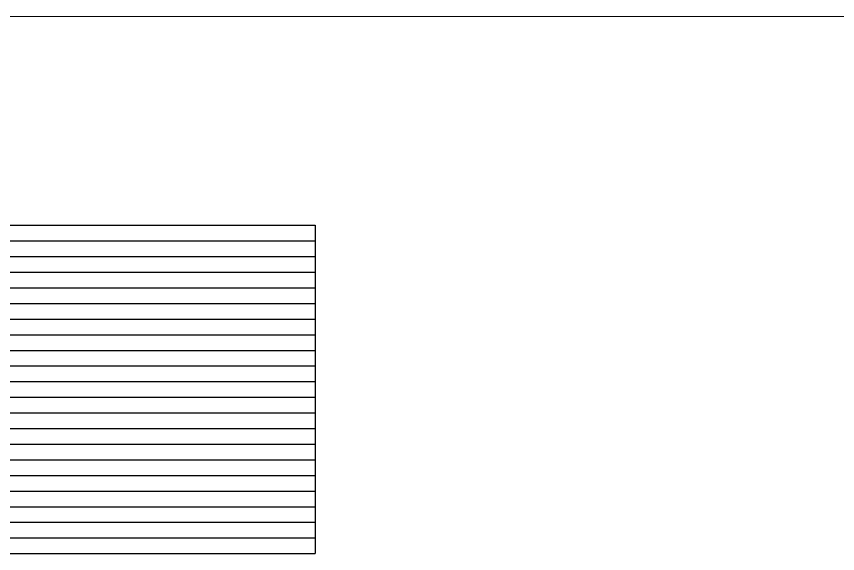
# Model space of a CAD drawing. Header units: centimetres. Extents: x 247996 to 276712, y -458149 to -450648.
# Drawn here: x 265677 to 267253, y -451680 to -450649 of the extents above; entities that cross this region are included whole.
import ezdxf

# ---------------------------------------------------------------- set-up
doc = ezdxf.new("R2010")
doc.units = ezdxf.units.CM
doc.layers.add('ANTED', color=144, linetype='CONTINUOUS', lineweight=0)
doc.layers.add('MTY-YANGIN-TABLO', color=7, linetype='Continuous')

msp = doc.modelspace()

# ---------------------------------------------------------------- linework, layer by layer
at = {"layer": 'ANTED'}
msp.add_line((276712.4, -450649.1), (248038.8, -450649.1), dxfattribs=at)
at = {"layer": 'MTY-YANGIN-TABLO'}
for points in [[(264300, -451050), (266250, -451050)], [(266250, -451050), (266250, -451680)], [(264300, -451080), (266250, -451080)], [(264300, -451110), (266250, -451110)], [(264300, -451140), (266250, -451140)], [(264300, -451170), (266250, -451170)], [(264300, -451200), (266250, -451200)], [(264300, -451230), (266250, -451230)], [(264300, -451260), (266250, -451260)], [(264300, -451290), (266250, -451290)], [(264300, -451320), (266250, -451320)], [(264300, -451350), (266250, -451350)], [(264300, -451380), (266250, -451380)], [(264300, -451410), (266250, -451410)], [(264300, -451440), (266250, -451440)], [(264300, -451470), (266250, -451470)], [(264300, -451500), (266250, -451500)], [(264300, -451530), (266250, -451530)], [(264300, -451560), (266250, -451560)], [(264300, -451590), (266250, -451590)], [(264300, -451620), (266250, -451620)], [(264300, -451650), (266250, -451650)], [(264300, -451680), (266250, -451680)]]:
    msp.add_lwpolyline(points, dxfattribs=at)

doc.saveas('drawing.dxf')
